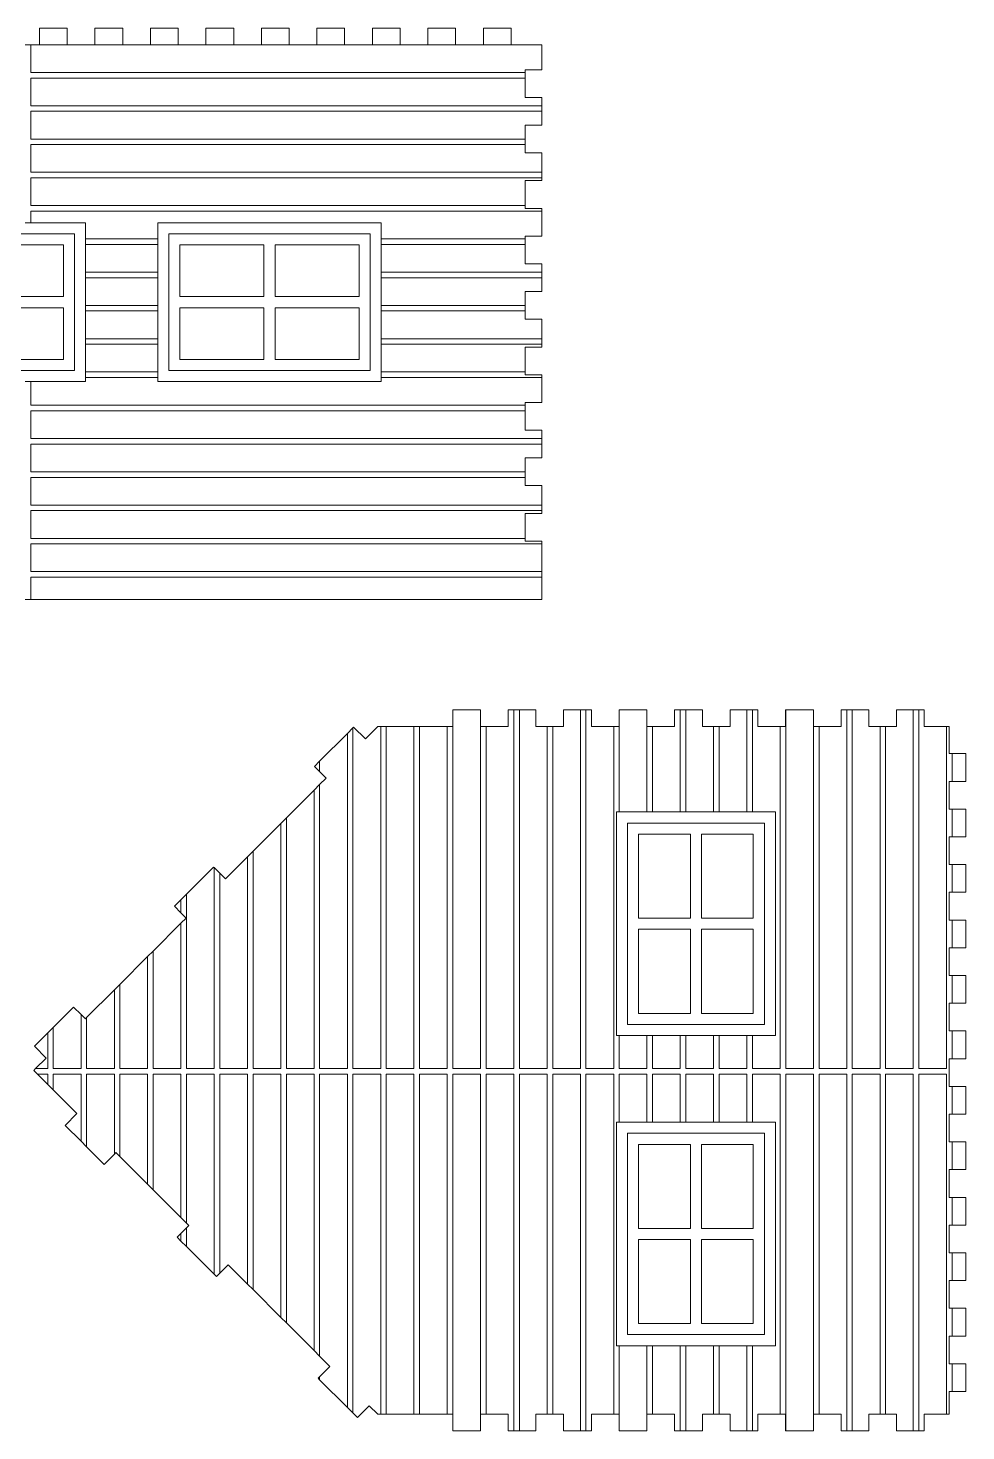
# Model space of a CAD drawing. Header units: millimetres. Extents: x -144 to 523, y -133 to 427.
# Drawn here: x 45.2 to 214.3, y 129.7 to 382.7 of the extents above; entities that cross this region are included whole.
import ezdxf

# ---------------------------------------------------------------- set-up
doc = ezdxf.new("R2010")
doc.units = ezdxf.units.MM

msp = doc.modelspace()

# ---------------------------------------------------------------- linework, layer by layer
at = {"color": 7, "linetype": 'Continuous', "lineweight": 15}
for p, q in [((47.3, 379.66), (47.3, 382.66)), ((52.3, 382.66), (47.3, 382.66)), ((52.3, 382.66), (52.3, 379.66)), ((57.3, 379.66), (57.3, 382.66)), ((62.3, 382.66), (57.3, 382.66)), ((62.3, 382.66), (62.3, 379.66)), ((72.3, 382.66), (67.3, 382.66)), ((67.3, 379.66), (67.3, 382.66)), ((72.3, 382.66), (72.3, 379.66)), ((77.3, 379.66), (77.3, 382.66)), ((82.3, 382.66), (77.3, 382.66)), ((82.3, 382.66), (82.3, 379.66)), ((87.3, 379.66), (87.3, 382.66)), ((92.3, 382.66), (87.3, 382.66)), ((92.3, 382.66), (92.3, 379.66)), ((97.3, 379.66), (97.3, 382.66)), ((102.3, 382.66), (97.3, 382.66)), ((102.3, 382.66), (102.3, 379.66)), ((112.3, 382.66), (107.3, 382.66)), ((107.3, 379.66), (107.3, 382.66)), ((112.3, 382.66), (112.3, 379.66)), ((122.3, 382.66), (117.3, 382.66)), ((117.3, 379.66), (117.3, 382.66)), ((122.3, 382.66), (122.3, 379.66)), ((132.3, 382.66), (127.3, 382.66)), ((127.3, 379.66), (127.3, 382.66)), ((132.3, 382.66), (132.3, 379.66)), ((45.74, 379.66), (44.74, 379.66)), ((45.74, 374.66), (45.74, 379.66)), ((137.81, 379.66), (45.74, 379.66)), ((137.81, 375.16), (137.81, 379.66)), ((45.74, 374.66), (134.81, 374.66)), ((134.81, 375.16), (134.81, 374.66)), ((137.81, 375.16), (134.81, 375.16)), ((134.81, 373.66), (134.81, 374.66)), ((45.74, 373.66), (134.81, 373.66)), ((45.74, 368.66), (45.74, 373.66)), ((134.81, 373.66), (134.81, 370.16)), ((134.81, 370.16), (137.81, 370.16)), ((137.81, 368.66), (137.81, 370.16)), ((45.74, 368.66), (137.81, 368.66)), ((45.74, 362.66), (45.74, 367.66)), ((45.74, 367.66), (137.81, 367.66)), ((137.81, 367.66), (137.81, 368.66)), ((137.81, 365.16), (137.81, 367.66)), ((134.81, 365.16), (134.81, 362.66)), ((137.81, 365.16), (134.81, 365.16)), ((45.74, 362.66), (134.81, 362.66)), ((134.81, 361.66), (134.81, 362.66)), ((45.74, 361.66), (134.81, 361.66)), ((45.74, 356.66), (45.74, 361.66)), ((134.81, 361.66), (134.81, 360.16)), ((134.81, 360.16), (137.81, 360.16)), ((137.81, 356.66), (137.81, 360.16)), ((45.74, 356.66), (137.81, 356.66)), ((137.81, 355.66), (137.81, 356.66)), ((45.74, 355.66), (137.81, 355.66)), ((45.74, 350.66), (45.74, 355.66)), ((134.81, 355.16), (134.81, 350.66)), ((137.81, 355.16), (134.81, 355.16)), ((137.81, 355.16), (137.81, 355.66)), ((45.74, 350.66), (134.81, 350.66)), ((45.74, 347.57), (45.74, 349.66)), ((45.74, 349.66), (137.81, 349.66)), ((134.81, 350.16), (134.81, 350.66)), ((137.81, 350.16), (134.81, 350.16)), ((137.81, 349.66), (137.81, 350.16)), ((137.81, 345.16), (137.81, 349.66)), ((45.74, 347.57), (44.74, 347.57)), ((55.62, 347.57), (45.74, 347.57)), ((55.62, 344.66), (55.62, 347.57)), ((108.91, 347.57), (68.61, 347.57)), ((68.61, 347.57), (68.61, 344.66)), ((108.91, 344.66), (108.91, 347.57)), ((53.62, 345.57), (17.31, 345.57)), ((53.62, 320.91), (53.62, 345.57)), ((55.62, 344.66), (68.61, 344.66)), ((55.62, 343.66), (55.62, 344.66)), ((68.61, 343.66), (68.61, 344.66)), ((106.91, 345.57), (70.61, 345.57)), ((70.61, 345.57), (70.61, 320.91)), ((106.91, 320.91), (106.91, 345.57)), ((108.91, 344.66), (134.81, 344.66)), ((108.91, 343.66), (108.91, 344.66)), ((137.81, 345.16), (134.81, 345.16)), ((134.81, 345.16), (134.81, 344.66)), ((134.81, 343.66), (134.81, 344.66)), ((36.46, 343.57), (51.62, 343.57)), ((51.62, 334.24), (51.62, 343.57)), ((55.62, 343.66), (68.61, 343.66)), ((55.62, 338.66), (55.62, 343.66)), ((68.61, 343.66), (68.61, 338.66)), ((87.76, 343.57), (72.61, 343.57)), ((72.61, 343.57), (72.61, 334.24)), ((87.76, 334.24), (87.76, 343.57)), ((89.76, 343.57), (104.91, 343.57)), ((89.76, 334.24), (89.76, 343.57)), ((104.91, 334.24), (104.91, 343.57)), ((108.91, 338.66), (108.91, 343.66)), ((108.91, 343.66), (134.81, 343.66)), ((134.81, 343.66), (134.81, 340.16)), ((134.81, 340.16), (137.81, 340.16)), ((137.81, 338.66), (137.81, 340.16)), ((55.62, 338.66), (68.61, 338.66)), ((55.62, 337.66), (55.62, 338.66)), ((55.62, 337.66), (68.61, 337.66)), ((55.62, 332.66), (55.62, 337.66)), ((68.61, 337.66), (68.61, 338.66)), ((68.61, 337.66), (68.61, 332.66)), ((108.91, 338.66), (137.81, 338.66)), ((108.91, 337.66), (108.91, 338.66)), ((108.91, 332.66), (108.91, 337.66)), ((108.91, 337.66), (137.81, 337.66)), ((137.81, 337.66), (137.81, 338.66)), ((137.81, 335.16), (137.81, 337.66)), ((36.46, 334.24), (51.62, 334.24)), ((72.61, 334.24), (87.76, 334.24)), ((89.76, 334.24), (104.91, 334.24)), ((137.81, 335.16), (134.81, 335.16)), ((134.81, 335.16), (134.81, 332.66)), ((51.62, 332.24), (36.46, 332.24)), ((51.62, 322.91), (51.62, 332.24)), ((55.62, 332.66), (68.61, 332.66)), ((55.62, 331.66), (55.62, 332.66)), ((55.62, 331.66), (68.61, 331.66)), ((55.62, 326.66), (55.62, 331.66)), ((68.61, 331.66), (68.61, 332.66)), ((68.61, 331.66), (68.61, 326.66)), ((87.76, 332.24), (72.61, 332.24)), ((72.61, 332.24), (72.61, 322.91)), ((87.76, 322.91), (87.76, 332.24)), ((104.91, 332.24), (89.76, 332.24)), ((89.76, 332.24), (89.76, 322.91)), ((104.91, 322.91), (104.91, 332.24)), ((108.91, 332.66), (134.81, 332.66)), ((108.91, 331.66), (108.91, 332.66)), ((108.91, 326.66), (108.91, 331.66)), ((108.91, 331.66), (134.81, 331.66)), ((134.81, 331.66), (134.81, 332.66)), ((134.81, 331.66), (134.81, 330.16)), ((134.81, 330.16), (137.81, 330.16)), ((137.81, 326.66), (137.81, 330.16)), ((55.62, 326.66), (68.61, 326.66)), ((55.62, 325.66), (55.62, 326.66)), ((68.61, 325.66), (68.61, 326.66)), ((108.91, 326.66), (137.81, 326.66)), ((108.91, 325.66), (108.91, 326.66)), ((137.81, 325.66), (137.81, 326.66)), ((55.62, 325.66), (68.61, 325.66)), ((55.62, 320.66), (55.62, 325.66)), ((68.61, 325.66), (68.61, 320.66)), ((108.91, 320.66), (108.91, 325.66)), ((108.91, 325.66), (137.81, 325.66)), ((137.81, 325.16), (134.81, 325.16)), ((134.81, 325.16), (134.81, 320.66)), ((137.81, 325.16), (137.81, 325.66)), ((36.46, 322.91), (51.62, 322.91)), ((72.61, 322.91), (87.76, 322.91)), ((89.76, 322.91), (104.91, 322.91)), ((17.31, 320.91), (53.62, 320.91)), ((44.74, 318.91), (45.74, 318.91)), ((45.74, 318.91), (55.62, 318.91)), ((45.74, 314.66), (45.74, 318.91)), ((55.62, 320.66), (68.61, 320.66)), ((55.62, 319.66), (55.62, 320.66)), ((55.62, 319.66), (68.61, 319.66)), ((55.62, 318.91), (55.62, 319.66)), ((68.61, 319.66), (68.61, 320.66)), ((68.61, 319.66), (68.61, 318.91)), ((68.61, 318.91), (108.91, 318.91)), ((70.61, 320.91), (106.91, 320.91)), ((108.91, 320.66), (134.81, 320.66)), ((108.91, 319.66), (108.91, 320.66)), ((108.91, 318.91), (108.91, 319.66)), ((108.91, 319.66), (137.81, 319.66)), ((134.81, 320.16), (134.81, 320.66)), ((137.81, 320.16), (134.81, 320.16)), ((137.81, 319.66), (137.81, 320.16)), ((137.81, 315.16), (137.81, 319.66)), ((45.74, 314.66), (134.81, 314.66)), ((45.74, 308.66), (45.74, 313.66)), ((45.74, 313.66), (134.81, 313.66)), ((137.81, 315.16), (134.81, 315.16)), ((134.81, 315.16), (134.81, 314.66)), ((134.81, 313.66), (134.81, 314.66)), ((134.81, 313.66), (134.81, 310.16)), ((45.74, 308.66), (137.81, 308.66)), ((134.81, 310.16), (137.81, 310.16)), ((137.81, 308.66), (137.81, 310.16)), ((137.81, 307.66), (137.81, 308.66)), ((45.74, 302.66), (45.74, 307.66)), ((45.74, 307.66), (137.81, 307.66)), ((137.81, 305.16), (137.81, 307.66)), ((137.81, 305.16), (134.81, 305.16)), ((134.81, 305.16), (134.81, 302.66)), ((45.74, 302.66), (134.81, 302.66)), ((45.74, 296.66), (45.74, 301.66)), ((45.74, 301.66), (134.81, 301.66)), ((134.81, 301.66), (134.81, 302.66)), ((134.81, 301.66), (134.81, 300.16)), ((134.81, 300.16), (137.81, 300.16)), ((137.81, 296.66), (137.81, 300.16)), ((45.74, 296.66), (137.81, 296.66)), ((137.81, 295.66), (137.81, 296.66)), ((45.74, 290.66), (45.74, 295.66)), ((45.74, 295.66), (137.81, 295.66)), ((137.81, 295.16), (134.81, 295.16)), ((134.81, 295.16), (134.81, 290.66)), ((137.81, 295.16), (137.81, 295.66)), ((45.74, 290.66), (134.81, 290.66)), ((45.74, 284.66), (45.74, 289.66)), ((45.74, 289.66), (137.81, 289.66)), ((134.81, 290.16), (134.81, 290.66)), ((137.81, 290.16), (134.81, 290.16)), ((137.81, 289.66), (137.81, 290.16)), ((137.81, 284.66), (137.81, 289.66)), ((45.74, 284.66), (137.81, 284.66)), ((45.74, 279.66), (45.74, 283.66)), ((45.74, 283.66), (137.81, 283.66)), ((137.81, 283.66), (137.81, 284.66)), ((137.81, 279.66), (137.81, 283.66)), ((45.74, 279.66), (44.74, 279.66)), ((137.81, 279.66), (45.74, 279.66)), ((121.77, 259.73), (121.77, 256.73)), ((121.77, 259.73), (121.79, 259.73)), ((121.79, 195.05), (121.79, 259.73)), ((126.77, 259.73), (121.79, 259.73)), ((126.77, 259.73), (126.77, 256.73)), ((132.79, 259.73), (131.77, 259.73)), ((131.77, 256.73), (131.77, 259.73)), ((132.79, 195.05), (132.79, 259.73)), ((132.79, 259.73), (133.79, 259.73)), ((133.79, 195.05), (133.79, 259.73)), ((136.77, 259.73), (133.79, 259.73)), ((136.77, 259.73), (136.77, 256.73)), ((144.79, 259.73), (141.77, 259.73)), ((141.77, 256.73), (141.77, 259.73)), ((144.79, 195.05), (144.79, 259.73)), ((144.79, 259.73), (145.79, 259.73)), ((146.77, 259.73), (145.79, 259.73)), ((145.79, 195.05), (145.79, 259.73)), ((146.77, 259.73), (146.77, 256.73)), ((151.77, 259.73), (151.77, 256.73)), ((151.77, 259.73), (151.79, 259.73)), ((151.79, 241.33), (151.79, 259.73)), ((156.77, 259.73), (151.79, 259.73)), ((156.77, 259.73), (156.77, 256.73)), ((161.77, 256.73), (161.77, 259.73)), ((162.79, 259.73), (161.77, 259.73)), ((162.79, 241.33), (162.79, 259.73)), ((162.79, 259.73), (163.79, 259.73)), ((163.79, 241.33), (163.79, 259.73)), ((166.77, 259.73), (163.79, 259.73)), ((166.77, 259.73), (166.77, 256.73)), ((174.79, 259.73), (171.77, 259.73)), ((171.77, 256.73), (171.77, 259.73)), ((174.79, 241.33), (174.79, 259.73)), ((174.79, 259.73), (175.79, 259.73)), ((175.79, 241.33), (175.79, 259.73)), ((176.77, 259.73), (175.79, 259.73)), ((176.77, 259.73), (176.77, 256.73)), ((181.77, 259.73), (181.77, 256.73)), ((181.77, 259.73), (181.79, 259.73)), ((186.77, 259.73), (181.79, 259.73)), ((181.79, 195.05), (181.79, 259.73)), ((186.77, 259.73), (186.77, 256.73)), ((192.79, 259.73), (191.77, 259.73)), ((191.77, 256.73), (191.77, 259.73)), ((192.79, 195.05), (192.79, 259.73)), ((192.79, 259.73), (193.79, 259.73)), ((196.77, 259.73), (193.79, 259.73)), ((193.79, 195.05), (193.79, 259.73)), ((196.77, 259.73), (196.77, 256.73)), ((204.79, 259.73), (201.77, 259.73)), ((201.77, 256.73), (201.77, 259.73)), ((204.79, 195.05), (204.79, 259.73)), ((204.79, 259.73), (205.79, 259.73)), ((206.77, 259.73), (205.79, 259.73)), ((205.79, 195.05), (205.79, 259.73)), ((206.77, 259.73), (206.77, 256.73)), ((97.79, 250.49), (102.79, 255.49)), ((102.79, 255.49), (103.79, 256.49)), ((102.79, 195.05), (102.79, 255.49)), ((103.79, 256.49), (103.92, 256.62)), ((103.79, 195.05), (103.79, 256.49)), ((106.05, 254.5), (103.92, 256.62)), ((108.27, 256.73), (106.05, 254.5)), ((108.79, 256.73), (108.27, 256.73)), ((108.79, 195.05), (108.79, 256.73)), ((109.79, 256.73), (108.79, 256.73)), ((114.79, 256.73), (109.79, 256.73)), ((109.79, 195.05), (109.79, 256.73)), ((114.79, 195.05), (114.79, 256.73)), ((115.79, 256.73), (114.79, 256.73)), ((120.79, 256.73), (115.79, 256.73)), ((115.79, 195.05), (115.79, 256.73)), ((120.79, 195.05), (120.79, 256.73)), ((121.77, 256.73), (120.79, 256.73)), ((126.77, 256.73), (126.79, 256.73)), ((126.79, 195.05), (126.79, 256.73)), ((127.79, 256.73), (126.79, 256.73)), ((127.79, 195.05), (127.79, 256.73)), ((127.79, 256.73), (131.77, 256.73)), ((136.77, 256.73), (138.79, 256.73)), ((138.79, 195.05), (138.79, 256.73)), ((139.79, 256.73), (138.79, 256.73)), ((139.79, 195.05), (139.79, 256.73)), ((139.79, 256.73), (141.77, 256.73)), ((146.77, 256.73), (150.79, 256.73)), ((150.79, 195.05), (150.79, 256.73)), ((151.77, 256.73), (150.79, 256.73)), ((156.77, 256.73), (156.79, 256.73)), ((156.79, 241.33), (156.79, 256.73)), ((157.79, 256.73), (156.79, 256.73)), ((157.79, 241.33), (157.79, 256.73)), ((157.79, 256.73), (161.77, 256.73)), ((166.77, 256.73), (168.79, 256.73)), ((168.79, 241.33), (168.79, 256.73)), ((169.79, 256.73), (168.79, 256.73)), ((169.79, 241.33), (169.79, 256.73)), ((169.79, 256.73), (171.77, 256.73)), ((176.77, 256.73), (180.79, 256.73)), ((180.79, 195.05), (180.79, 256.73)), ((181.77, 256.73), (180.79, 256.73)), ((186.77, 256.73), (186.79, 256.73)), ((186.79, 195.05), (186.79, 256.73)), ((187.79, 256.73), (186.79, 256.73)), ((187.79, 195.05), (187.79, 256.73)), ((187.79, 256.73), (191.77, 256.73)), ((196.77, 256.73), (198.79, 256.73)), ((198.79, 195.05), (198.79, 256.73)), ((199.79, 256.73), (198.79, 256.73)), ((199.79, 256.73), (201.77, 256.73)), ((199.79, 195.05), (199.79, 256.73)), ((206.77, 256.73), (210.79, 256.73)), ((210.79, 195.05), (210.79, 256.73)), ((211.27, 256.73), (210.79, 256.73)), ((211.27, 256.73), (211.27, 251.84)), ((96.85, 249.55), (97.79, 250.49)), ((97.79, 248.62), (97.79, 250.49)), ((211.27, 251.84), (211.79, 251.84)), ((211.79, 246.84), (211.79, 251.84)), ((214.27, 251.84), (211.79, 251.84)), ((214.27, 246.84), (214.27, 251.84)), ((97.79, 248.62), (96.85, 249.55)), ((98.98, 247.43), (97.79, 248.62)), ((96.79, 245.25), (97.79, 246.25)), ((98.98, 247.43), (97.79, 246.25)), ((97.79, 195.05), (97.79, 246.25)), ((211.27, 246.84), (211.27, 241.84)), ((211.79, 246.84), (211.27, 246.84)), ((214.27, 246.84), (211.79, 246.84)), ((96.79, 245.25), (91.79, 240.25)), ((96.79, 195.05), (96.79, 245.25)), ((151.28, 201.02), (151.28, 241.33)), ((151.79, 241.33), (151.28, 241.33)), ((151.79, 241.33), (156.79, 241.33)), ((157.79, 241.33), (156.79, 241.33)), ((157.79, 241.33), (162.79, 241.33)), ((163.79, 241.33), (162.79, 241.33)), ((163.79, 241.33), (168.79, 241.33)), ((169.79, 241.33), (168.79, 241.33)), ((169.79, 241.33), (174.79, 241.33)), ((175.79, 241.33), (174.79, 241.33)), ((175.79, 241.33), (179.94, 241.33)), ((179.94, 201.02), (179.94, 241.33)), ((211.27, 241.84), (211.79, 241.84)), ((211.79, 236.84), (211.79, 241.84)), ((214.27, 241.84), (211.79, 241.84)), ((214.27, 236.84), (214.27, 241.84)), ((90.79, 239.25), (85.79, 234.25)), ((90.79, 239.25), (91.79, 240.25)), ((90.79, 195.05), (90.79, 239.25)), ((91.79, 195.05), (91.79, 240.25)), ((153.28, 239.33), (177.94, 239.33)), ((153.28, 203.02), (153.28, 239.33)), ((177.94, 203.02), (177.94, 239.33)), ((155.28, 222.18), (155.28, 237.33)), ((155.28, 237.33), (164.61, 237.33)), ((164.61, 222.18), (164.61, 237.33)), ((166.61, 237.33), (175.94, 237.33)), ((166.61, 222.18), (166.61, 237.33)), ((175.94, 222.18), (175.94, 237.33)), ((211.27, 236.84), (211.27, 231.84)), ((211.79, 236.84), (211.27, 236.84)), ((214.27, 236.84), (211.79, 236.84)), ((84.79, 233.25), (80.81, 229.27)), ((84.79, 233.25), (85.79, 234.25)), ((84.79, 195.05), (84.79, 233.25)), ((85.79, 195.05), (85.79, 234.25)), ((73.79, 226.49), (78.69, 231.39)), ((78.79, 231.29), (78.69, 231.39)), ((78.79, 195.05), (78.79, 231.29)), ((78.79, 231.29), (79.79, 230.29)), ((79.79, 195.05), (79.79, 230.29)), ((80.81, 229.27), (79.79, 230.29)), ((211.27, 231.84), (211.79, 231.84)), ((214.27, 231.84), (211.79, 231.84)), ((211.79, 226.84), (211.79, 231.84)), ((214.27, 226.84), (214.27, 231.84)), ((71.62, 224.32), (72.79, 225.49)), ((72.79, 225.49), (73.79, 226.49)), ((72.79, 223.14), (72.79, 225.49)), ((73.79, 195.05), (73.79, 226.49)), ((211.27, 226.84), (211.27, 221.84)), ((211.79, 226.84), (211.27, 226.84)), ((214.27, 226.84), (211.79, 226.84)), ((72.79, 223.14), (71.62, 224.32)), ((73.74, 222.19), (72.79, 223.14)), ((72.79, 221.25), (67.79, 216.25)), ((72.79, 221.25), (73.74, 222.19)), ((72.79, 195.05), (72.79, 221.25)), ((155.28, 222.18), (164.61, 222.18)), ((155.28, 220.18), (164.61, 220.18)), ((155.28, 205.02), (155.28, 220.18)), ((164.61, 205.02), (164.61, 220.18)), ((166.61, 222.18), (175.94, 222.18)), ((166.61, 220.18), (175.94, 220.18)), ((166.61, 205.02), (166.61, 220.18)), ((175.94, 205.02), (175.94, 220.18)), ((211.27, 221.84), (211.79, 221.84)), ((211.79, 216.84), (211.79, 221.84)), ((214.27, 221.84), (211.79, 221.84)), ((214.27, 216.84), (214.27, 221.84)), ((66.79, 215.25), (61.79, 210.25)), ((66.79, 215.25), (67.79, 216.25)), ((66.79, 195.05), (66.79, 215.25)), ((67.79, 195.05), (67.79, 216.25)), ((211.27, 216.84), (211.27, 211.84)), ((211.79, 216.84), (211.27, 216.84)), ((214.27, 216.84), (211.79, 216.84)), ((60.79, 209.25), (61.79, 210.25)), ((61.79, 195.05), (61.79, 210.25)), ((211.27, 211.84), (211.79, 211.84)), ((211.79, 206.84), (211.79, 211.84)), ((214.27, 211.84), (211.79, 211.84)), ((214.27, 206.84), (214.27, 211.84)), ((60.79, 209.25), (55.79, 204.25)), ((60.79, 195.05), (60.79, 209.25)), ((49.79, 202.49), (53.45, 206.15)), ((54.79, 204.81), (53.45, 206.15)), ((155.28, 205.02), (164.61, 205.02)), ((166.61, 205.02), (175.94, 205.02)), ((211.27, 206.84), (211.27, 201.84)), ((211.79, 206.84), (211.27, 206.84)), ((214.27, 206.84), (211.79, 206.84)), ((48.79, 201.49), (49.79, 202.49)), ((49.79, 195.05), (49.79, 202.49)), ((54.79, 195.05), (54.79, 204.81)), ((54.79, 204.81), (55.57, 204.03)), ((55.57, 204.03), (55.79, 204.25)), ((55.79, 195.05), (55.79, 204.25)), ((153.28, 203.02), (177.94, 203.02)), ((46.38, 199.08), (48.79, 201.49)), ((48.79, 195.05), (48.79, 201.49)), ((151.79, 201.02), (151.28, 201.02)), ((151.79, 195.05), (151.79, 201.02)), ((151.79, 201.02), (156.79, 201.02)), ((156.79, 195.05), (156.79, 201.02)), ((157.79, 201.02), (156.79, 201.02)), ((157.79, 195.05), (157.79, 201.02)), ((157.79, 201.02), (162.79, 201.02)), ((162.79, 195.05), (162.79, 201.02)), ((163.79, 201.02), (162.79, 201.02)), ((163.79, 195.05), (163.79, 201.02)), ((163.79, 201.02), (168.79, 201.02)), ((168.79, 195.05), (168.79, 201.02)), ((169.79, 201.02), (168.79, 201.02)), ((169.79, 195.05), (169.79, 201.02)), ((169.79, 201.02), (174.79, 201.02)), ((174.79, 195.05), (174.79, 201.02)), ((175.79, 201.02), (174.79, 201.02)), ((175.79, 195.05), (175.79, 201.02)), ((175.79, 201.02), (179.94, 201.02)), ((211.27, 201.84), (211.79, 201.84)), ((211.79, 196.84), (211.79, 201.84)), ((214.27, 201.84), (211.79, 201.84)), ((214.27, 196.84), (214.27, 201.84)), ((48.5, 196.96), (46.38, 199.08)), ((46.27, 194.73), (46.59, 195.05)), ((48.5, 196.96), (46.59, 195.05)), ((48.79, 195.05), (46.59, 195.05)), ((54.79, 195.05), (49.79, 195.05)), ((60.79, 195.05), (55.79, 195.05)), ((66.79, 195.05), (61.79, 195.05)), ((72.79, 195.05), (67.79, 195.05)), ((78.79, 195.05), (73.79, 195.05)), ((84.79, 195.05), (79.79, 195.05)), ((90.79, 195.05), (85.79, 195.05)), ((96.79, 195.05), (91.79, 195.05)), ((102.79, 195.05), (97.79, 195.05)), ((108.79, 195.05), (103.79, 195.05)), ((114.79, 195.05), (109.79, 195.05)), ((120.79, 195.05), (115.79, 195.05)), ((126.79, 195.05), (121.79, 195.05)), ((132.79, 195.05), (127.79, 195.05)), ((138.79, 195.05), (133.79, 195.05)), ((144.79, 195.05), (139.79, 195.05)), ((150.79, 195.05), (145.79, 195.05)), ((156.79, 195.05), (151.79, 195.05)), ((162.79, 195.05), (157.79, 195.05)), ((168.79, 195.05), (163.79, 195.05)), ((174.79, 195.05), (169.79, 195.05)), ((180.79, 195.05), (175.79, 195.05)), ((186.79, 195.05), (181.79, 195.05)), ((192.79, 195.05), (187.79, 195.05)), ((198.79, 195.05), (193.79, 195.05)), ((204.79, 195.05), (199.79, 195.05)), ((210.79, 195.05), (205.79, 195.05)), ((211.27, 196.84), (211.27, 191.84)), ((211.79, 196.84), (211.27, 196.84)), ((214.27, 196.84), (211.79, 196.84)), ((46.95, 194.05), (46.27, 194.73)), ((48.79, 194.05), (46.95, 194.05)), ((46.95, 194.05), (48.79, 192.21)), ((48.79, 192.21), (48.79, 194.05)), ((49.79, 191.21), (49.79, 194.05)), ((54.79, 194.05), (49.79, 194.05)), ((54.79, 181.97), (54.79, 194.05)), ((55.79, 180.97), (55.79, 194.05)), ((60.79, 194.05), (55.79, 194.05)), ((60.79, 179.62), (60.79, 194.05)), ((61.79, 179.21), (61.79, 194.05)), ((66.79, 194.05), (61.79, 194.05)), ((66.79, 174.21), (66.79, 194.05)), ((67.79, 173.21), (67.79, 194.05)), ((72.79, 194.05), (67.79, 194.05)), ((72.79, 168.21), (72.79, 194.05)), ((73.79, 167.21), (73.79, 194.05)), ((78.79, 194.05), (73.79, 194.05)), ((78.79, 157.97), (78.79, 194.05)), ((79.79, 158.18), (79.79, 194.05)), ((84.79, 194.05), (79.79, 194.05)), ((84.79, 156.21), (84.79, 194.05)), ((85.79, 155.21), (85.79, 194.05)), ((90.79, 194.05), (85.79, 194.05)), ((90.79, 150.21), (90.79, 194.05)), ((96.79, 194.05), (91.79, 194.05)), ((91.79, 149.21), (91.79, 194.05)), ((96.79, 144.21), (96.79, 194.05)), ((102.79, 194.05), (97.79, 194.05)), ((97.79, 143.21), (97.79, 194.05)), ((102.79, 133.97), (102.79, 194.05)), ((108.79, 194.05), (103.79, 194.05)), ((103.79, 132.97), (103.79, 194.05)), ((108.79, 132.73), (108.79, 194.05)), ((114.79, 194.05), (109.79, 194.05)), ((109.79, 132.73), (109.79, 194.05)), ((114.79, 132.73), (114.79, 194.05)), ((120.79, 194.05), (115.79, 194.05)), ((115.79, 132.73), (115.79, 194.05)), ((120.79, 132.73), (120.79, 194.05)), ((126.79, 194.05), (121.79, 194.05)), ((121.79, 129.73), (121.79, 194.05)), ((126.79, 132.73), (126.79, 194.05)), ((127.79, 132.73), (127.79, 194.05)), ((132.79, 194.05), (127.79, 194.05)), ((132.79, 129.73), (132.79, 194.05)), ((138.79, 194.05), (133.79, 194.05)), ((133.79, 129.73), (133.79, 194.05)), ((138.79, 132.73), (138.79, 194.05)), ((144.79, 194.05), (139.79, 194.05)), ((139.79, 132.73), (139.79, 194.05)), ((144.79, 129.73), (144.79, 194.05)), ((150.79, 194.05), (145.79, 194.05)), ((145.79, 129.73), (145.79, 194.05)), ((150.79, 132.73), (150.79, 194.05)), ((151.79, 185.39), (151.79, 194.05)), ((156.79, 194.05), (151.79, 194.05)), ((156.79, 185.39), (156.79, 194.05)), ((157.79, 185.39), (157.79, 194.05)), ((162.79, 194.05), (157.79, 194.05)), ((162.79, 185.39), (162.79, 194.05)), ((163.79, 185.39), (163.79, 194.05)), ((168.79, 194.05), (163.79, 194.05)), ((168.79, 185.39), (168.79, 194.05)), ((169.79, 185.39), (169.79, 194.05)), ((174.79, 194.05), (169.79, 194.05)), ((174.79, 185.39), (174.79, 194.05)), ((175.79, 185.39), (175.79, 194.05)), ((180.79, 194.05), (175.79, 194.05)), ((180.79, 132.73), (180.79, 194.05)), ((186.79, 194.05), (181.79, 194.05)), ((181.79, 129.73), (181.79, 194.05)), ((186.79, 132.73), (186.79, 194.05)), ((192.79, 194.05), (187.79, 194.05)), ((187.79, 132.73), (187.79, 194.05)), ((192.79, 129.73), (192.79, 194.05)), ((198.79, 194.05), (193.79, 194.05)), ((193.79, 129.73), (193.79, 194.05)), ((198.79, 132.73), (198.79, 194.05)), ((204.79, 194.05), (199.79, 194.05)), ((199.79, 132.73), (199.79, 194.05)), ((204.79, 129.73), (204.79, 194.05)), ((210.79, 194.05), (205.79, 194.05)), ((205.79, 129.73), (205.79, 194.05)), ((210.79, 132.73), (210.79, 194.05)), ((49.79, 191.21), (48.79, 192.21)), ((49.79, 191.21), (54.06, 186.94)), ((211.27, 191.84), (211.79, 191.84)), ((211.79, 186.84), (211.79, 191.84)), ((214.27, 191.84), (211.79, 191.84)), ((214.27, 186.84), (214.27, 191.84)), ((54.06, 186.94), (51.94, 184.81)), ((54.79, 181.97), (51.94, 184.81)), ((151.28, 145.09), (151.28, 185.39)), ((151.79, 185.39), (151.28, 185.39)), ((151.79, 185.39), (156.79, 185.39)), ((157.79, 185.39), (156.79, 185.39)), ((157.79, 185.39), (162.79, 185.39)), ((163.79, 185.39), (162.79, 185.39)), ((163.79, 185.39), (168.79, 185.39)), ((169.79, 185.39), (168.79, 185.39)), ((169.79, 185.39), (174.79, 185.39)), ((175.79, 185.39), (174.79, 185.39)), ((175.79, 185.39), (179.94, 185.39)), ((179.94, 145.09), (179.94, 185.39)), ((211.27, 186.84), (211.27, 181.84)), ((211.79, 186.84), (211.27, 186.84)), ((214.27, 186.84), (211.79, 186.84)), ((153.28, 147.09), (153.28, 183.39)), ((153.28, 183.39), (177.94, 183.39)), ((177.94, 147.09), (177.94, 183.39)), ((55.79, 180.97), (54.79, 181.97)), ((58.96, 177.79), (55.79, 180.97)), ((60.79, 179.62), (58.96, 177.79)), ((61.08, 179.91), (60.79, 179.62)), ((61.79, 179.21), (61.08, 179.91)), ((155.28, 181.39), (164.61, 181.39)), ((155.28, 166.24), (155.28, 181.39)), ((164.61, 166.24), (164.61, 181.39)), ((166.61, 181.39), (175.94, 181.39)), ((166.61, 166.24), (166.61, 181.39)), ((175.94, 166.24), (175.94, 181.39)), ((211.27, 181.84), (211.79, 181.84)), ((211.79, 176.84), (211.79, 181.84)), ((214.27, 181.84), (211.79, 181.84)), ((214.27, 176.84), (214.27, 181.84)), ((61.79, 179.21), (66.79, 174.21)), ((211.27, 176.84), (211.27, 171.84)), ((211.79, 176.84), (211.27, 176.84)), ((214.27, 176.84), (211.79, 176.84)), ((67.79, 173.21), (66.79, 174.21)), ((67.79, 173.21), (72.79, 168.21)), ((211.27, 171.84), (211.79, 171.84)), ((211.79, 166.84), (211.79, 171.84)), ((214.27, 171.84), (211.79, 171.84)), ((214.27, 166.84), (214.27, 171.84)), ((73.79, 167.21), (72.79, 168.21)), ((73.79, 167.21), (74.23, 166.76)), ((72.79, 165.32), (72.11, 164.64)), ((72.79, 163.97), (72.11, 164.64)), ((72.79, 165.32), (73.79, 166.32)), ((72.79, 163.97), (72.79, 165.32)), ((74.23, 166.76), (73.79, 166.32)), ((73.79, 162.97), (73.79, 166.32)), ((155.28, 166.24), (164.61, 166.24)), ((166.61, 166.24), (175.94, 166.24)), ((211.27, 166.84), (211.27, 161.84)), ((211.79, 166.84), (211.27, 166.84)), ((214.27, 166.84), (211.79, 166.84)), ((73.79, 162.97), (72.79, 163.97)), ((78.79, 157.97), (73.79, 162.97)), ((155.28, 164.24), (164.61, 164.24)), ((155.28, 149.09), (155.28, 164.24)), ((164.61, 149.09), (164.61, 164.24)), ((166.61, 164.24), (175.94, 164.24)), ((166.61, 149.09), (166.61, 164.24)), ((175.94, 149.09), (175.94, 164.24)), ((81.31, 159.69), (79.79, 158.18)), ((81.31, 159.69), (84.79, 156.21)), ((211.27, 161.84), (211.79, 161.84)), ((211.79, 156.84), (211.79, 161.84)), ((214.27, 161.84), (211.79, 161.84)), ((214.27, 156.84), (214.27, 161.84)), ((79.18, 157.57), (78.79, 157.97)), ((79.79, 158.18), (79.18, 157.57)), ((211.27, 156.84), (211.27, 151.84)), ((211.79, 156.84), (211.27, 156.84)), ((214.27, 156.84), (211.79, 156.84)), ((85.79, 155.21), (84.79, 156.21)), ((85.79, 155.21), (90.79, 150.21)), ((211.27, 151.84), (211.79, 151.84)), ((211.79, 146.84), (211.79, 151.84)), ((214.27, 151.84), (211.79, 151.84)), ((214.27, 146.84), (214.27, 151.84)), ((91.79, 149.21), (90.79, 150.21)), ((91.79, 149.21), (96.79, 144.21)), ((153.28, 147.09), (177.94, 147.09)), ((155.28, 149.09), (164.61, 149.09)), ((166.61, 149.09), (175.94, 149.09)), ((211.27, 146.84), (211.27, 141.84)), ((211.79, 146.84), (211.27, 146.84)), ((214.27, 146.84), (211.79, 146.84)), ((97.79, 143.21), (96.79, 144.21)), ((151.79, 145.09), (151.28, 145.09)), ((151.79, 129.73), (151.79, 145.09)), ((151.79, 145.09), (156.79, 145.09)), ((156.79, 132.73), (156.79, 145.09)), ((157.79, 145.09), (156.79, 145.09)), ((157.79, 132.73), (157.79, 145.09)), ((157.79, 145.09), (162.79, 145.09)), ((162.79, 129.73), (162.79, 145.09)), ((163.79, 145.09), (162.79, 145.09)), ((163.79, 129.73), (163.79, 145.09)), ((163.79, 145.09), (168.79, 145.09)), ((168.79, 132.73), (168.79, 145.09)), ((169.79, 145.09), (168.79, 145.09)), ((169.79, 132.73), (169.79, 145.09)), ((169.79, 145.09), (174.79, 145.09)), ((174.79, 129.73), (174.79, 145.09)), ((175.79, 145.09), (174.79, 145.09)), ((175.79, 129.73), (175.79, 145.09)), ((175.79, 145.09), (179.94, 145.09)), ((97.79, 143.21), (99.65, 141.34)), ((211.27, 141.84), (211.79, 141.84)), ((214.27, 141.84), (211.79, 141.84)), ((211.79, 136.84), (211.79, 141.84)), ((214.27, 136.84), (214.27, 141.84)), ((97.53, 139.22), (97.79, 139.48)), ((97.79, 138.97), (97.53, 139.22)), ((99.65, 141.34), (97.79, 139.48)), ((97.79, 138.97), (97.79, 139.48)), ((102.79, 133.97), (97.79, 138.97)), ((211.27, 136.84), (211.27, 132.73)), ((211.79, 136.84), (211.27, 136.84)), ((214.27, 136.84), (211.79, 136.84)), ((106.73, 134.27), (104.6, 132.15)), ((106.73, 134.27), (108.27, 132.73)), ((103.79, 132.97), (102.79, 133.97)), ((104.6, 132.15), (103.79, 132.97)), ((108.79, 132.73), (108.27, 132.73)), ((108.79, 132.73), (109.79, 132.73)), ((114.79, 132.73), (109.79, 132.73)), ((114.79, 132.73), (115.79, 132.73)), ((120.79, 132.73), (115.79, 132.73)), ((120.79, 132.73), (121.77, 132.73)), ((121.77, 132.73), (121.77, 129.73)), ((126.79, 132.73), (126.77, 132.73)), ((126.77, 132.73), (126.77, 129.73)), ((126.79, 132.73), (127.79, 132.73)), ((131.77, 132.73), (127.79, 132.73)), ((131.77, 129.73), (131.77, 132.73)), ((138.79, 132.73), (136.77, 132.73)), ((136.77, 132.73), (136.77, 129.73)), ((138.79, 132.73), (139.79, 132.73)), ((141.77, 132.73), (139.79, 132.73)), ((141.77, 129.73), (141.77, 132.73)), ((150.79, 132.73), (146.77, 132.73)), ((146.77, 132.73), (146.77, 129.73)), ((150.79, 132.73), (151.77, 132.73)), ((151.77, 132.73), (151.77, 129.73)), ((156.79, 132.73), (156.77, 132.73)), ((156.77, 132.73), (156.77, 129.73)), ((156.79, 132.73), (157.79, 132.73)), ((161.77, 132.73), (157.79, 132.73)), ((161.77, 129.73), (161.77, 132.73)), ((168.79, 132.73), (166.77, 132.73)), ((166.77, 132.73), (166.77, 129.73)), ((168.79, 132.73), (169.79, 132.73)), ((171.77, 132.73), (169.79, 132.73)), ((171.77, 129.73), (171.77, 132.73)), ((180.79, 132.73), (176.77, 132.73)), ((176.77, 132.73), (176.77, 129.73)), ((180.79, 132.73), (181.77, 132.73)), ((181.77, 132.73), (181.77, 129.73)), ((186.79, 132.73), (186.77, 132.73)), ((186.77, 132.73), (186.77, 129.73)), ((186.79, 132.73), (187.79, 132.73)), ((191.77, 132.73), (187.79, 132.73)), ((191.77, 129.73), (191.77, 132.73)), ((198.79, 132.73), (196.77, 132.73)), ((196.77, 132.73), (196.77, 129.73)), ((198.79, 132.73), (199.79, 132.73)), ((201.77, 132.73), (199.79, 132.73)), ((201.77, 129.73), (201.77, 132.73)), ((206.77, 132.73), (210.79, 132.73)), ((206.77, 132.73), (206.77, 129.73)), ((210.79, 132.73), (211.27, 132.73)), ((121.79, 129.73), (121.77, 129.73)), ((121.79, 129.73), (126.77, 129.73)), ((131.77, 129.73), (132.79, 129.73)), ((133.79, 129.73), (132.79, 129.73)), ((133.79, 129.73), (136.77, 129.73)), ((141.77, 129.73), (144.79, 129.73)), ((145.79, 129.73), (144.79, 129.73)), ((145.79, 129.73), (146.77, 129.73)), ((151.79, 129.73), (151.77, 129.73)), ((151.79, 129.73), (156.77, 129.73)), ((161.77, 129.73), (162.79, 129.73)), ((163.79, 129.73), (162.79, 129.73)), ((163.79, 129.73), (166.77, 129.73)), ((171.77, 129.73), (174.79, 129.73)), ((175.79, 129.73), (174.79, 129.73)), ((175.79, 129.73), (176.77, 129.73)), ((181.79, 129.73), (181.77, 129.73)), ((181.79, 129.73), (186.77, 129.73)), ((191.77, 129.73), (192.79, 129.73)), ((193.79, 129.73), (192.79, 129.73)), ((193.79, 129.73), (196.77, 129.73)), ((201.77, 129.73), (204.79, 129.73)), ((205.79, 129.73), (204.79, 129.73)), ((205.79, 129.73), (206.77, 129.73))]:
    msp.add_line(p, q, dxfattribs=at)

doc.saveas('drawing.dxf')
